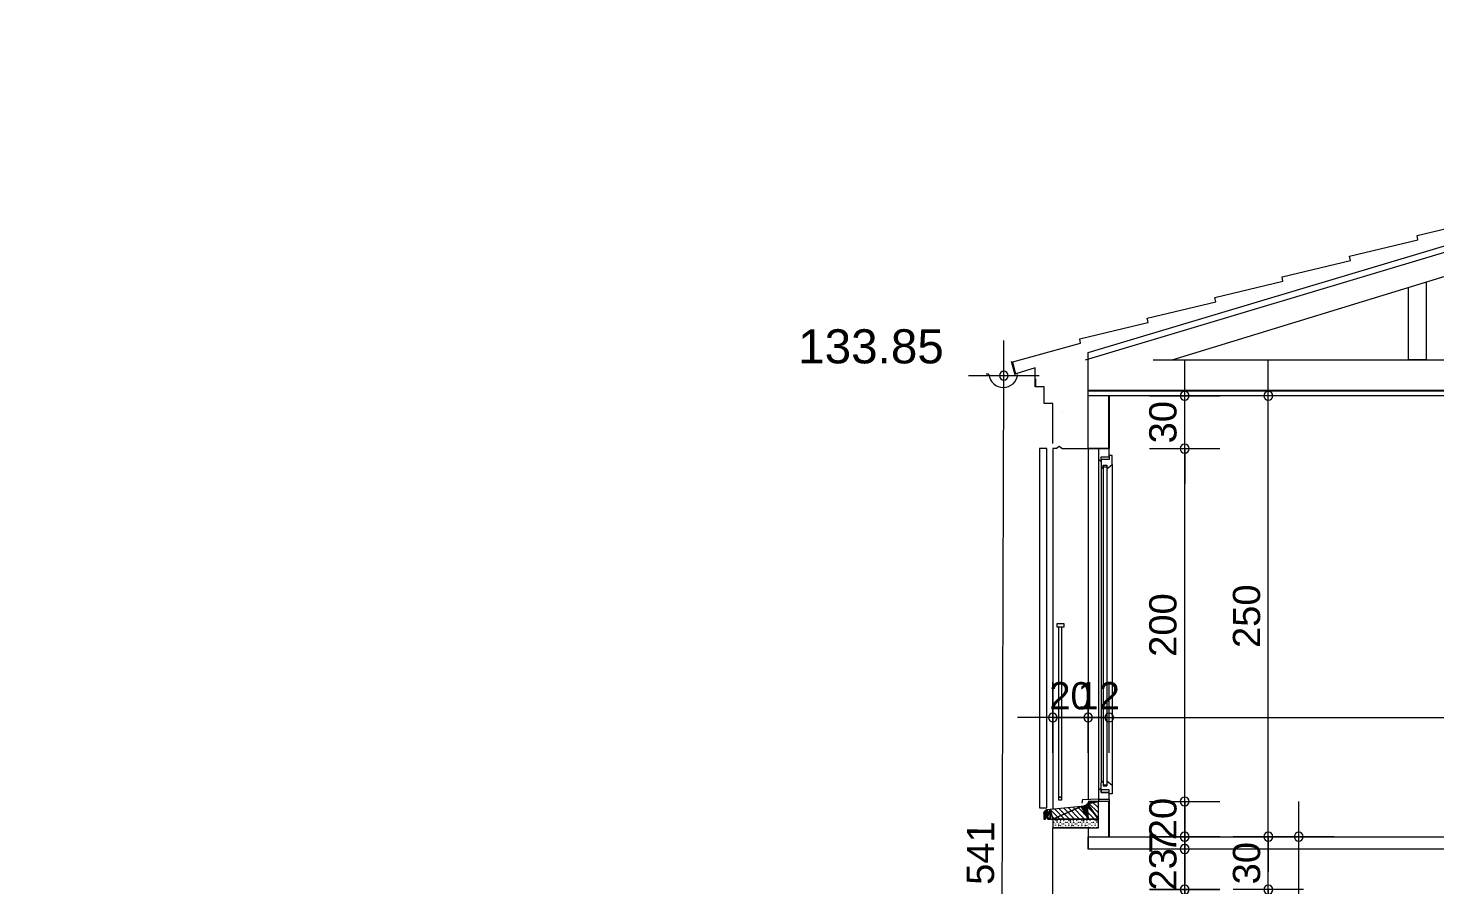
# Model space of a CAD drawing. Header units: metres. Extents: x 1.8 to 61.8, y -55.6 to -11.3.
# Drawn here: x 26.34 to 34.32, y -33.85 to -28.99 of the extents above; entities that cross this region are included whole.
import ezdxf
from ezdxf.enums import TextEntityAlignment as Align

# ---------------------------------------------------------------- set-up
doc = ezdxf.new("R2010")
doc.units = ezdxf.units.M
doc.header["$MEASUREMENT"] = 0
for name, color, linetype in [('Calque commun', 7, 'Continuous'), ('Cotations', 7, 'Continuous'), ('Textes', 7, 'Continuous')]:
    doc.layers.add(name, color=color, linetype=linetype)
doc.styles.add('Arial11', font='arial.ttf', dxfattribs={"height": 0.154626})
doc.styles.add('Arial15', font='arial.ttf', dxfattribs={"height": 0.193282})

# ---------------------------------------------------------------- blocks, each defined once
blk = doc.blocks.new('new117')
at = {"layer": 'Cotations', "color": 14, "linetype": 'Continuous', "lineweight": 9}
blk.add_arc((0, 0), 0.5, 0, 359.9994, dxfattribs=at)
blk = doc.blocks.new('new118')
at = {"layer": 'Cotations', "color": 14, "linetype": 'Continuous', "lineweight": 9}
blk.add_arc((0, 0), 0.5, 0, 359.9994, dxfattribs=at)
blk = doc.blocks.new('DimLine57541')
at = {"layer": 'Cotations', "color": 14, "linetype": 'Continuous', "lineweight": 9}
for p, q in [((32.8973, -33.5783), (32.8973, -33.3783)), ((33.0973, -33.5783), (32.6973, -33.5783)), ((32.8973, -33.6483), (32.8973, -33.5783)), ((33.0973, -33.6483), (32.6973, -33.6483)), ((32.8973, -33.6483), (32.8973, -33.8483))]:
    blk.add_line(p, q, dxfattribs=at)
at = {"layer": 'Cotations', "color": 14, "linetype": 'Continuous', "lineweight": 9, "xscale": 0.05000000074505806, "yscale": 0.05000000074505806, "zscale": 0.05000000074505806}
for name, p, rotation in [('new118', (32.8973, -33.5783), -90.00000000000001), ('new117', (32.8973, -33.6483), 90)]:
    blk.add_blockref(name, p, dxfattribs=dict(at, rotation=rotation))
at = {"layer": 'Cotations', "color": 7, "linetype": 'Continuous', "lineweight": 9, "style": 'Arial11'}
blk.add_text('7', height=0.1546, rotation=90, dxfattribs=at).set_placement((32.8973, -33.6133), align=Align.BOTTOM_CENTER)
blk = doc.blocks.new('new119')
at = {"layer": 'Cotations', "color": 14, "linetype": 'Continuous', "lineweight": 9}
blk.add_arc((0, 0), 0.5, 0, 359.9994, dxfattribs=at)
blk = doc.blocks.new('new120')
at = {"layer": 'Cotations', "color": 14, "linetype": 'Continuous', "lineweight": 9}
blk.add_arc((0, 0), 0.5, 0, 359.9994, dxfattribs=at)
blk = doc.blocks.new('DimLine57547')
at = {"layer": 'Cotations', "color": 14, "linetype": 'Continuous', "lineweight": 9}
for p, q in [((32.8973, -33.6483), (32.8973, -33.4483)), ((33.0973, -33.6483), (32.6973, -33.6483)), ((32.8973, -33.8783), (32.8973, -33.6483)), ((33.0973, -33.8783), (32.6973, -33.8783)), ((32.8973, -33.8783), (32.8973, -34.0783))]:
    blk.add_line(p, q, dxfattribs=at)
at = {"layer": 'Cotations', "color": 14, "linetype": 'Continuous', "lineweight": 9, "xscale": 0.05000000074505806, "yscale": 0.05000000074505806, "zscale": 0.05000000074505806}
for name, p, rotation in [('new120', (32.8973, -33.6483), -90.00000000000001), ('new119', (32.8973, -33.8783), 90)]:
    blk.add_blockref(name, p, dxfattribs=dict(at, rotation=rotation))
at = {"layer": 'Cotations', "color": 7, "linetype": 'Continuous', "lineweight": 9, "style": 'Arial11'}
blk.add_text('23', height=0.15463, rotation=90, dxfattribs=at).set_placement((32.8973, -33.7633), align=Align.BOTTOM_CENTER)
blk = doc.blocks.new('new123')
at = {"layer": 'Cotations', "color": 14, "linetype": 'Continuous', "lineweight": 9}
blk.add_arc((0, 0), 0.5, 0, 359.9994, dxfattribs=at)
blk = doc.blocks.new('new124')
at = {"layer": 'Cotations', "color": 14, "linetype": 'Continuous', "lineweight": 9}
blk.add_arc((0, 0), 0.5, 0, 359.9994, dxfattribs=at)
blk = doc.blocks.new('DimLine57559')
at = {"layer": 'Cotations', "color": 14, "linetype": 'Continuous', "lineweight": 9}
for p, q in [((33.3717, -31.0783), (33.3717, -30.8783)), ((33.5718, -31.0783), (33.1717, -31.0783)), ((33.3717, -33.5783), (33.3717, -31.0783)), ((33.5718, -33.5783), (33.1717, -33.5783)), ((33.3717, -33.5783), (33.3717, -33.7783))]:
    blk.add_line(p, q, dxfattribs=at)
at = {"layer": 'Cotations', "color": 14, "linetype": 'Continuous', "lineweight": 9, "xscale": 0.05000000074505806, "yscale": 0.05000000074505806, "zscale": 0.05000000074505806}
for name, p, rotation in [('new124', (33.3717, -31.0783), -90.00000000000001), ('new123', (33.3717, -33.5783), 90)]:
    blk.add_blockref(name, p, dxfattribs=dict(at, rotation=rotation))
at = {"layer": 'Cotations', "color": 7, "linetype": 'Continuous', "lineweight": 9, "style": 'Arial11'}
blk.add_text('250', height=0.15463, rotation=90, dxfattribs=at).set_placement((33.3717, -32.3283), align=Align.BOTTOM_CENTER)
blk = doc.blocks.new('new125')
at = {"layer": 'Cotations', "color": 14, "linetype": 'Continuous', "lineweight": 9}
blk.add_arc((0, 0), 0.5, 0, 359.9994, dxfattribs=at)
blk = doc.blocks.new('new126')
at = {"layer": 'Cotations', "color": 14, "linetype": 'Continuous', "lineweight": 9}
blk.add_arc((0, 0), 0.5, 0, 359.9994, dxfattribs=at)
blk = doc.blocks.new('DimLine57565')
at = {"layer": 'Cotations', "color": 14, "linetype": 'Continuous', "lineweight": 9}
for p, q in [((33.3717, -33.5783), (33.3717, -33.3783)), ((33.5718, -33.5783), (33.1717, -33.5783)), ((33.3717, -33.8783), (33.3717, -33.5783)), ((33.5718, -33.8783), (33.1717, -33.8783)), ((33.3717, -33.8783), (33.3717, -34.0783))]:
    blk.add_line(p, q, dxfattribs=at)
at = {"layer": 'Cotations', "color": 14, "linetype": 'Continuous', "lineweight": 9, "xscale": 0.05000000074505806, "yscale": 0.05000000074505806, "zscale": 0.05000000074505806}
for name, p, rotation in [('new126', (33.3717, -33.5783), -90.00000000000001), ('new125', (33.3717, -33.8783), 90)]:
    blk.add_blockref(name, p, dxfattribs=dict(at, rotation=rotation))
at = {"layer": 'Cotations', "color": 7, "linetype": 'Continuous', "lineweight": 9, "style": 'Arial11'}
blk.add_text('30', height=0.15463, rotation=90, dxfattribs=at).set_placement((33.3717, -33.7283), align=Align.BOTTOM_CENTER)
blk = doc.blocks.new('new127')
at = {"layer": 'Cotations', "color": 14, "linetype": 'Continuous', "lineweight": 9}
blk.add_arc((0, 0), 0.5, 0, 359.9994, dxfattribs=at)
blk = doc.blocks.new('new128')
at = {"layer": 'Cotations', "color": 14, "linetype": 'Continuous', "lineweight": 9}
blk.add_arc((0, 0), 0.5, 0, 359.9994, dxfattribs=at)
blk = doc.blocks.new('DimLine57571')
at = {"layer": 'Cotations', "color": 14, "linetype": 'Continuous', "lineweight": 9}
for p, q in [((33.3717, -33.8783), (33.3717, -33.6783)), ((33.5718, -33.8783), (33.1717, -33.8783)), ((33.3717, -36.3783), (33.3717, -33.8783)), ((33.5718, -36.3783), (33.1717, -36.3783)), ((33.3717, -36.3783), (33.3717, -36.5783))]:
    blk.add_line(p, q, dxfattribs=at)
at = {"layer": 'Cotations', "color": 14, "linetype": 'Continuous', "lineweight": 9, "xscale": 0.05000000074505806, "yscale": 0.05000000074505806, "zscale": 0.05000000074505806}
for name, p, rotation in [('new128', (33.3717, -33.8783), -90.00000000000001), ('new127', (33.3717, -36.3783), 90)]:
    blk.add_blockref(name, p, dxfattribs=dict(at, rotation=rotation))
at = {"layer": 'Cotations', "color": 7, "linetype": 'Continuous', "lineweight": 9, "style": 'Arial11'}
blk.add_text('250', height=0.15463, rotation=90, dxfattribs=at).set_placement((33.3717, -35.1283), align=Align.BOTTOM_CENTER)
blk = doc.blocks.new('new135')
at = {"layer": 'Cotations', "color": 14, "linetype": 'Continuous', "lineweight": 9}
blk.add_arc((0, 0), 0.5, 0, 359.9994, dxfattribs=at)
blk = doc.blocks.new('new136')
at = {"layer": 'Cotations', "color": 14, "linetype": 'Continuous', "lineweight": 9}
blk.add_arc((0, 0), 0.5, 0, 359.9994, dxfattribs=at)
blk = doc.blocks.new('DimLine57665')
at = {"layer": 'Cotations', "color": 14, "linetype": 'Continuous', "lineweight": 9}
for p, q in [((32.8973, -33.3783), (32.8973, -33.1783)), ((32.6973, -33.3783), (33.0973, -33.3783)), ((32.8973, -33.5783), (32.8973, -33.3783)), ((32.6973, -33.5783), (33.0973, -33.5783)), ((32.8973, -33.5783), (32.8973, -33.7783))]:
    blk.add_line(p, q, dxfattribs=at)
at = {"layer": 'Cotations', "color": 14, "linetype": 'Continuous', "lineweight": 9, "xscale": 0.05000000074505806, "yscale": 0.05000000074505806, "zscale": 0.05000000074505806}
for name, p, rotation in [('new136', (32.8973, -33.3783), -90.00000000000001), ('new135', (32.8973, -33.5783), 90)]:
    blk.add_blockref(name, p, dxfattribs=dict(at, rotation=rotation))
at = {"layer": 'Cotations', "color": 7, "linetype": 'Continuous', "lineweight": 9, "style": 'Arial11'}
blk.add_text('20', height=0.15463, rotation=90, dxfattribs=at).set_placement((32.8973, -33.4783), align=Align.BOTTOM_CENTER)
blk = doc.blocks.new('new137')
at = {"layer": 'Cotations', "color": 14, "linetype": 'Continuous', "lineweight": 9}
blk.add_arc((0, 0), 0.5, 0, 359.9994, dxfattribs=at)
blk = doc.blocks.new('new138')
at = {"layer": 'Cotations', "color": 14, "linetype": 'Continuous', "lineweight": 9}
blk.add_arc((0, 0), 0.5, 0, 359.9994, dxfattribs=at)
blk = doc.blocks.new('DimLine57671')
at = {"layer": 'Cotations', "color": 14, "linetype": 'Continuous', "lineweight": 9}
for p, q in [((32.8973, -31.3783), (32.8973, -31.1783)), ((32.6973, -31.3783), (33.0973, -31.3783)), ((32.8973, -33.3783), (32.8973, -31.3783)), ((32.6973, -33.3783), (33.0973, -33.3783)), ((32.8973, -33.3783), (32.8973, -33.5783))]:
    blk.add_line(p, q, dxfattribs=at)
at = {"layer": 'Cotations', "color": 14, "linetype": 'Continuous', "lineweight": 9, "xscale": 0.05000000074505806, "yscale": 0.05000000074505806, "zscale": 0.05000000074505806}
for name, p, rotation in [('new138', (32.8973, -31.3783), -90.00000000000001), ('new137', (32.8973, -33.3783), 90)]:
    blk.add_blockref(name, p, dxfattribs=dict(at, rotation=rotation))
at = {"layer": 'Cotations', "color": 7, "linetype": 'Continuous', "lineweight": 9, "style": 'Arial11'}
blk.add_text('200', height=0.15463, rotation=90, dxfattribs=at).set_placement((32.8973, -32.3783), align=Align.BOTTOM_CENTER)
blk = doc.blocks.new('new139')
at = {"layer": 'Cotations', "color": 14, "linetype": 'Continuous', "lineweight": 9}
blk.add_arc((0, 0), 0.5, 0, 359.9994, dxfattribs=at)
blk = doc.blocks.new('new140')
at = {"layer": 'Cotations', "color": 14, "linetype": 'Continuous', "lineweight": 9}
blk.add_arc((0, 0), 0.5, 0, 359.9994, dxfattribs=at)
blk = doc.blocks.new('DimLine57677')
at = {"layer": 'Cotations', "color": 14, "linetype": 'Continuous', "lineweight": 9}
for p, q in [((32.8973, -31.0783), (32.8973, -30.8783)), ((32.6973, -31.0783), (33.0973, -31.0783)), ((32.8973, -31.3783), (32.8973, -31.0783)), ((32.6973, -31.3783), (33.0973, -31.3783)), ((32.8973, -31.3783), (32.8973, -31.5783))]:
    blk.add_line(p, q, dxfattribs=at)
at = {"layer": 'Cotations', "color": 14, "linetype": 'Continuous', "lineweight": 9, "xscale": 0.05000000074505806, "yscale": 0.05000000074505806, "zscale": 0.05000000074505806}
for name, p, rotation in [('new140', (32.8973, -31.0783), -90.00000000000001), ('new139', (32.8973, -31.3783), 90)]:
    blk.add_blockref(name, p, dxfattribs=dict(at, rotation=rotation))
at = {"layer": 'Cotations', "color": 7, "linetype": 'Continuous', "lineweight": 9, "style": 'Arial11'}
blk.add_text('30', height=0.15463, rotation=90, dxfattribs=at).set_placement((32.8973, -31.2283), align=Align.BOTTOM_CENTER)
blk = doc.blocks.new('new141')
at = {"layer": 'Cotations', "color": 14, "linetype": 'Continuous', "lineweight": 9}
blk.add_arc((0, 0), 0.5, 0, 359.9994, dxfattribs=at)
blk = doc.blocks.new('new142')
at = {"layer": 'Cotations', "color": 14, "linetype": 'Continuous', "lineweight": 9}
blk.add_arc((0, 0), 0.5, 0, 359.9994, dxfattribs=at)
blk = doc.blocks.new('DimLine57688')
at = {"layer": 'Cotations', "color": 14, "linetype": 'Continuous', "lineweight": 9}
for p, q in [((32.8973, -33.8783), (32.8973, -33.6783)), ((32.6973, -33.8783), (33.0973, -33.8783)), ((32.8973, -34.1783), (32.8973, -33.8783)), ((32.6973, -34.1783), (33.0973, -34.1783)), ((32.8973, -34.1783), (32.8973, -34.3783))]:
    blk.add_line(p, q, dxfattribs=at)
at = {"layer": 'Cotations', "color": 14, "linetype": 'Continuous', "lineweight": 9, "xscale": 0.05000000074505806, "yscale": 0.05000000074505806, "zscale": 0.05000000074505806}
for name, p, rotation in [('new142', (32.8973, -33.8783), -90.00000000000001), ('new141', (32.8973, -34.1783), 90)]:
    blk.add_blockref(name, p, dxfattribs=dict(at, rotation=rotation))
at = {"layer": 'Cotations', "color": 7, "linetype": 'Continuous', "lineweight": 9, "style": 'Arial11'}
blk.add_text('30', height=0.15463, rotation=90, dxfattribs=at).set_placement((32.8973, -34.0283), align=Align.BOTTOM_CENTER)
blk = doc.blocks.new('new159')
at = {"layer": 'Cotations', "color": 14, "linetype": 'Continuous', "lineweight": 9}
blk.add_arc((0, 0), 0.5, 0, 359.9994, dxfattribs=at)
blk = doc.blocks.new('new160')
at = {"layer": 'Cotations', "color": 14, "linetype": 'Continuous', "lineweight": 9}
blk.add_arc((0, 0), 0.5, 0, 359.9994, dxfattribs=at)
blk = doc.blocks.new('DimLine57781')
at = {"layer": 'Cotations', "color": 14, "linetype": 'Continuous', "lineweight": 9}
for p, q in [((33.5442, -33.5783), (33.5442, -33.3783)), ((33.7442, -33.5783), (33.3442, -33.5783)), ((33.5442, -36.3783), (33.5442, -33.5783)), ((33.7442, -36.3783), (33.3442, -36.3783)), ((33.5442, -36.3783), (33.5442, -36.5783))]:
    blk.add_line(p, q, dxfattribs=at)
at = {"layer": 'Cotations', "color": 14, "linetype": 'Continuous', "lineweight": 9, "xscale": 0.05000000074505806, "yscale": 0.05000000074505806, "zscale": 0.05000000074505806}
for name, p, rotation in [('new160', (33.5442, -33.5783), -90.00000000000001), ('new159', (33.5442, -36.3783), 90)]:
    blk.add_blockref(name, p, dxfattribs=dict(at, rotation=rotation))
at = {"layer": 'Cotations', "color": 7, "linetype": 'Continuous', "lineweight": 9, "style": 'Arial11'}
blk.add_text('280', height=0.15463, rotation=90, dxfattribs=at).set_placement((33.5441, -34.9783), align=Align.BOTTOM_CENTER)
blk = doc.blocks.new('new167')
at = {"layer": 'Cotations', "color": 14, "linetype": 'Continuous', "lineweight": 9}
blk.add_arc((0, 0), 0.5, 0, 359.9994, dxfattribs=at)
blk = doc.blocks.new('new168')
at = {"layer": 'Cotations', "color": 14, "linetype": 'Continuous', "lineweight": 9}
blk.add_arc((0, 0), 0.5, 0, 359.9994, dxfattribs=at)
blk = doc.blocks.new('DimLine57805')
at = {"layer": 'Cotations', "color": 14, "linetype": 'Continuous', "lineweight": 9}
for p, q in [((32.3497, -33.1028), (32.3497, -32.7028)), ((32.4697, -33.1028), (32.4697, -32.7028)), ((32.3497, -32.9028), (32.1497, -32.9028)), ((32.3497, -32.9028), (32.4697, -32.9028)), ((32.4697, -32.9028), (32.6698, -32.9028))]:
    blk.add_line(p, q, dxfattribs=at)
at = {"layer": 'Cotations', "color": 14, "linetype": 'Continuous', "lineweight": 9, "xscale": 0.05000000074505806, "yscale": 0.05000000074505806, "zscale": 0.05000000074505806}
blk.add_blockref('new167', (32.3498, -32.9028), dxfattribs=at)
at = {"layer": 'Cotations', "color": 14, "linetype": 'Continuous', "lineweight": 9, "xscale": 0.05000000074505806, "yscale": 0.05000000074505806, "zscale": 0.05000000074505806, "rotation": 180}
blk.add_blockref('new168', (32.4697, -32.9028), dxfattribs=at)
at = {"layer": 'Cotations', "color": 7, "linetype": 'Continuous', "lineweight": 9, "style": 'Arial11'}
blk.add_text('12', height=0.15463, dxfattribs=at).set_placement((32.4097, -32.9028), align=Align.BOTTOM_CENTER)
blk = doc.blocks.new('new169')
at = {"layer": 'Cotations', "color": 14, "linetype": 'Continuous', "lineweight": 9}
blk.add_arc((0, 0), 0.5, 0, 359.9994, dxfattribs=at)
blk = doc.blocks.new('new170')
at = {"layer": 'Cotations', "color": 14, "linetype": 'Continuous', "lineweight": 9}
blk.add_arc((0, 0), 0.5, 0, 359.9994, dxfattribs=at)
blk = doc.blocks.new('DimLine57811')
at = {"layer": 'Cotations', "color": 14, "linetype": 'Continuous', "lineweight": 9}
for p, q in [((32.1497, -33.1028), (32.1497, -32.7028)), ((32.3497, -33.1028), (32.3497, -32.7028)), ((32.1497, -32.9028), (31.9497, -32.9028)), ((32.1497, -32.9028), (32.3497, -32.9028)), ((32.3497, -32.9028), (32.5497, -32.9028))]:
    blk.add_line(p, q, dxfattribs=at)
at = {"layer": 'Cotations', "color": 14, "linetype": 'Continuous', "lineweight": 9, "xscale": 0.05000000074505806, "yscale": 0.05000000074505806, "zscale": 0.05000000074505806}
blk.add_blockref('new169', (32.1498, -32.9028), dxfattribs=at)
at = {"layer": 'Cotations', "color": 14, "linetype": 'Continuous', "lineweight": 9, "xscale": 0.05000000074505806, "yscale": 0.05000000074505806, "zscale": 0.05000000074505806, "rotation": 180}
blk.add_blockref('new170', (32.3498, -32.9028), dxfattribs=at)
at = {"layer": 'Cotations', "color": 7, "linetype": 'Continuous', "lineweight": 9, "style": 'Arial11'}
blk.add_text('20', height=0.15463, dxfattribs=at).set_placement((32.2497, -32.9028), align=Align.BOTTOM_CENTER)
blk = doc.blocks.new('new171')
at = {"layer": 'Cotations', "color": 14, "linetype": 'Continuous', "lineweight": 9}
blk.add_arc((0, 0), 0.5, 0, 359.9994, dxfattribs=at)
blk = doc.blocks.new('DimLine57818')
at = {"layer": 'Cotations', "color": 14, "linetype": 'Continuous', "lineweight": 9}
for p, q in [((32.4697, -33.1028), (32.4697, -32.7028)), ((32.4697, -32.9028), (32.2697, -32.9028)), ((32.4697, -32.9028), (40.8314, -32.9028))]:
    blk.add_line(p, q, dxfattribs=at)
at = {"layer": 'Cotations', "color": 14, "linetype": 'Continuous', "lineweight": 9, "xscale": 0.05000000074505806, "yscale": 0.05000000074505806, "zscale": 0.05000000074505806}
blk.add_blockref('new171', (32.4697, -32.9028), dxfattribs=at)
blk = doc.blocks.new('new173')
at = {"layer": 'Cotations', "color": 14, "linetype": 'Continuous', "lineweight": 9}
blk.add_arc((0, 0), 0.5, 0, 359.9994, dxfattribs=at)
blk = doc.blocks.new('new174')
at = {"layer": 'Cotations', "color": 14, "linetype": 'Continuous', "lineweight": 9}
blk.add_arc((0, 0), 0.5, 0, 359.9994, dxfattribs=at)
blk = doc.blocks.new('DimLine57830')
at = {"layer": 'Cotations', "color": 14, "linetype": 'Continuous', "lineweight": 9}
for p, q in [((31.8719, -30.9645), (31.8725, -30.7645)), ((32.0719, -30.9645), (31.6719, -30.9645)), ((31.8545, -36.3783), (31.8719, -30.9645)), ((32.0545, -36.3783), (31.6545, -36.3783)), ((31.8545, -36.3783), (31.8538, -36.5783))]:
    blk.add_line(p, q, dxfattribs=at)
at = {"layer": 'Cotations', "color": 14, "linetype": 'Continuous', "lineweight": 9, "zscale": 0.05000000074505806}
for name, p, xscale, yscale, rotation in [('new174', (31.8719, -30.9645), 0.04999999923195605, 0.04999999923195605, -90.18450929440242), ('new173', (31.8545, -36.3783), 0.04999999921049399, 0.04999999921049399, 89.81549834283018)]:
    blk.add_blockref(name, p, dxfattribs=dict(at, xscale=xscale, yscale=yscale, rotation=rotation))
at = {"layer": 'Cotations', "color": 7, "linetype": 'Continuous', "lineweight": 9, "style": 'Arial11'}
blk.add_text('541', height=0.15463, rotation=89.81558, dxfattribs=at).set_placement((31.8631, -33.6714), align=Align.BOTTOM_CENTER)
blk = doc.blocks.new('hatch21')
at = {"layer": 'Calque commun', "color": 7, "linetype": 'Continuous', "lineweight": 9}
for p, q in [((32.1884, -33.4783), (32.1347, -33.4246)), ((32.2167, -33.4783), (32.1604, -33.422)), ((32.245, -33.4783), (32.1862, -33.4195)), ((32.2733, -33.4783), (32.2119, -33.4169)), ((32.3016, -33.4783), (32.2376, -33.4143)), ((32.3298, -33.4783), (32.2633, -33.4118)), ((32.3581, -33.4783), (32.289, -33.4092)), ((32.3864, -33.4783), (32.3151, -33.407)), ((32.4083, -33.4719), (32.3362, -33.3998)), ((32.4083, -33.4436), (32.3503, -33.3856)), ((32.4083, -33.4153), (32.3713, -33.3783)), ((32.4083, -33.387), (32.3996, -33.3783)), ((32.1036, -33.4783), (32.0983, -33.473)), ((32.1319, -33.4783), (32.0984, -33.4448)), ((32.1601, -33.4783), (32.1103, -33.4284))]:
    blk.add_line(p, q, dxfattribs=at)
at = {"layer": 'Calque commun', "color": 7, "linetype": 'Continuous', "lineweight": 18}
mesh = blk.add_polyface(dxfattribs=at)
corners = [(32.115, -33.4707), (32.1011, -33.4374), (32.0993, -33.4413), (32.3094, -33.4072), (32.1348, -33.4246), (32.1497, -33.4783), (32.4083, -33.3783), (32.3462, -33.3911), (32.4083, -33.4783), (32.3497, -33.4783), (32.3314, -33.4026), (32.3279, -33.4041), (32.1096, -33.4727), (32.1107, -33.4717), (32.0983, -33.4454), (32.1081, -33.4768), (32.1083, -33.4753), (32.0983, -33.4783), (32.1035, -33.4339), (32.1022, -33.4356), (32.1189, -33.4727), (32.1197, -33.4739), (32.1348, -33.4783), (32.1066, -33.4309), (32.105, -33.4323), (32.1203, -33.4753), (32.1204, -33.4768), (32.114, -33.4268), (32.1164, -33.4711), (32.116, -33.4262), (32.3507, -33.385), (32.3486, -33.3882), (32.1178, -33.4717), (32.1101, -33.4285), (32.1083, -33.4296), (32.1203, -33.4255), (32.1181, -33.4257), (32.354, -33.3783), (32.3525, -33.3817), (32.1088, -33.4739), (32.3409, -33.3964), (32.3379, -33.3987), (32.1135, -33.4707), (32.3243, -33.4053), (32.3207, -33.4062), (32.3347, -33.4008), (32.0987, -33.4433), (32.3437, -33.3939), (32.1121, -33.4711), (32.317, -33.4069), (32.3132, -33.4072), (32.1203, -33.4783), (32.1083, -33.4783), (32.1001, -33.4393), (32.112, -33.4275)]
mesh.append_faces([[corners[k] for k in face] for face in [(6, 7, 8), (5, 4, 22), (27, 28, 29), (3, 9, 50)]], dxfattribs={"vtx0": -1, "vtx1": -1, "color": 7})
mesh.append_faces([[corners[k] for k in face] for face in [(0, 1, 2), (0, 23, 18), (22, 4, 32), (27, 33, 28), (28, 35, 29)]], dxfattribs={"vtx0": -1, "vtx1": -1, "vtx2": -1, "color": 7})
mesh.append_faces([[corners[k] for k in face] for face in [(9, 10, 11), (3, 5, 9), (0, 18, 19), (22, 25, 26), (6, 30, 31), (28, 33, 34), (0, 34, 23), (12, 14, 17), (0, 46, 14), (6, 31, 7), (22, 21, 25), (14, 13, 48), (47, 9, 8), (6, 38, 30), (9, 45, 10), (0, 2, 46), (0, 19, 1)]], dxfattribs={"vtx0": -1, "vtx2": -1, "color": 7})
mesh.append_faces([[corners[k] for k in face] for face in [(51, 22, 26), (52, 15, 17)]], dxfattribs={"vtx1": -1, "color": 7})
mesh.append_faces([[corners[k] for k in face] for face in [(3, 4, 5), (12, 13, 14), (15, 16, 17), (20, 21, 22), (39, 12, 17), (16, 39, 17), (28, 32, 35), (40, 41, 9), (42, 0, 14), (43, 44, 9), (11, 43, 9), (4, 35, 32), (41, 45, 9), (7, 47, 8), (0, 28, 34), (49, 50, 9), (47, 40, 9), (32, 20, 22), (44, 49, 9), (48, 42, 14)]], dxfattribs={"vtx1": -1, "vtx2": -1, "color": 7})
mesh.append_faces([[corners[k] for k in face] for face in [(23, 24, 18), (35, 36, 29), (6, 37, 38), (1, 53, 2), (27, 54, 33)]], dxfattribs={"vtx2": -1, "color": 7})
blk = doc.blocks.new('Block57870')
at = {"layer": 'Calque commun', "color": 7, "linetype": 'Continuous', "lineweight": 9}
for p, q in [((32.1533, -33.4971), (32.1542, -33.4954)), ((32.1542, -33.4987), (32.1533, -33.4971)), ((32.1542, -33.4954), (32.1561, -33.4954)), ((32.1561, -33.4987), (32.1542, -33.4987)), ((32.1561, -33.4954), (32.157, -33.4971)), ((32.157, -33.4971), (32.1561, -33.4987)), ((32.1645, -33.4789), (32.1639, -33.4783)), ((32.1639, -33.4877), (32.1645, -33.487)), ((32.1645, -33.4883), (32.1639, -33.4877)), ((32.1639, -33.5064), (32.1645, -33.5058)), ((32.1645, -33.507), (32.1639, -33.5064)), ((32.1651, -33.4783), (32.1645, -33.4789)), ((32.1645, -33.487), (32.1651, -33.4877)), ((32.1651, -33.4877), (32.1645, -33.4883)), ((32.1645, -33.5058), (32.1651, -33.5064)), ((32.1651, -33.5064), (32.1645, -33.507)), ((32.172, -33.4877), (32.1729, -33.486)), ((32.1729, -33.4893), (32.172, -33.4877)), ((32.1729, -33.486), (32.1748, -33.486)), ((32.1748, -33.4893), (32.1729, -33.4893)), ((32.1733, -33.4971), (32.1739, -33.4964)), ((32.1739, -33.4977), (32.1733, -33.4971)), ((32.1739, -33.4964), (32.1745, -33.4971)), ((32.1745, -33.4971), (32.1739, -33.4977)), ((32.1748, -33.486), (32.1758, -33.4877)), ((32.1758, -33.4877), (32.1748, -33.4893)), ((32.1833, -33.5058), (32.1826, -33.5064)), ((32.1826, -33.5064), (32.1833, -33.507)), ((32.1833, -33.5058), (32.1839, -33.5064)), ((32.1839, -33.5064), (32.1833, -33.507)), ((32.1908, -33.4971), (32.1917, -33.4954)), ((32.1917, -33.4987), (32.1908, -33.4971)), ((32.1917, -33.4954), (32.1936, -33.4954)), ((32.1936, -33.4987), (32.1917, -33.4987)), ((32.192, -33.4877), (32.1926, -33.487)), ((32.1926, -33.4883), (32.192, -33.4877)), ((32.1926, -33.487), (32.1933, -33.4877)), ((32.1933, -33.4877), (32.1926, -33.4883)), ((32.1936, -33.4954), (32.1945, -33.4971)), ((32.1945, -33.4971), (32.1936, -33.4987)), ((32.2014, -33.5064), (32.202, -33.5058)), ((32.202, -33.507), (32.2014, -33.5064)), ((32.202, -33.5058), (32.2026, -33.5064)), ((32.2026, -33.5064), (32.202, -33.507)), ((32.2108, -33.4877), (32.2114, -33.487)), ((32.2114, -33.4883), (32.2108, -33.4877)), ((32.2108, -33.5064), (32.2114, -33.5058)), ((32.2114, -33.507), (32.2108, -33.5064)), ((32.2114, -33.487), (32.212, -33.4877)), ((32.212, -33.4877), (32.2114, -33.4883)), ((32.2114, -33.5058), (32.212, -33.5064)), ((32.212, -33.5064), (32.2114, -33.507)), ((32.2198, -33.4799), (32.2189, -33.4783)), ((32.2217, -33.4799), (32.2198, -33.4799)), ((32.2201, -33.4971), (32.2208, -33.4964)), ((32.2208, -33.4977), (32.2201, -33.4971)), ((32.2208, -33.4964), (32.2214, -33.4971)), ((32.2214, -33.4971), (32.2208, -33.4977)), ((32.2226, -33.4783), (32.2217, -33.4799)), ((32.2283, -33.4971), (32.2292, -33.4954)), ((32.2292, -33.4987), (32.2283, -33.4971)), ((32.2292, -33.4954), (32.2311, -33.4954)), ((32.2311, -33.4987), (32.2292, -33.4987)), ((32.2311, -33.4954), (32.232, -33.4971)), ((32.232, -33.4971), (32.2311, -33.4987)), ((32.2395, -33.4789), (32.2389, -33.4783)), ((32.2389, -33.4877), (32.2395, -33.487)), ((32.2395, -33.4883), (32.2389, -33.4877)), ((32.2389, -33.5064), (32.2395, -33.5058)), ((32.2395, -33.507), (32.2389, -33.5064)), ((32.2401, -33.4783), (32.2395, -33.4789)), ((32.2395, -33.487), (32.2401, -33.4877)), ((32.2401, -33.4877), (32.2395, -33.4883)), ((32.2395, -33.5058), (32.2401, -33.5064)), ((32.2401, -33.5064), (32.2395, -33.507)), ((32.247, -33.4877), (32.2479, -33.486)), ((32.2479, -33.4893), (32.247, -33.4877)), ((32.2479, -33.486), (32.2498, -33.486)), ((32.2498, -33.4893), (32.2479, -33.4893)), ((32.2483, -33.4971), (32.2489, -33.4964)), ((32.2489, -33.4977), (32.2483, -33.4971)), ((32.2489, -33.4964), (32.2495, -33.4971)), ((32.2495, -33.4971), (32.2489, -33.4977)), ((32.2498, -33.486), (32.2508, -33.4877)), ((32.2508, -33.4877), (32.2498, -33.4893)), ((32.2583, -33.5058), (32.2576, -33.5064)), ((32.2576, -33.5064), (32.2583, -33.507)), ((32.2583, -33.5058), (32.2589, -33.5064)), ((32.2589, -33.5064), (32.2583, -33.507)), ((32.2658, -33.4971), (32.2667, -33.4954)), ((32.2667, -33.4987), (32.2658, -33.4971)), ((32.2667, -33.4954), (32.2686, -33.4954)), ((32.2686, -33.4987), (32.2667, -33.4987)), ((32.267, -33.4877), (32.2676, -33.487)), ((32.2676, -33.4883), (32.267, -33.4877)), ((32.2676, -33.487), (32.2683, -33.4877)), ((32.2683, -33.4877), (32.2676, -33.4883)), ((32.2686, -33.4954), (32.2695, -33.4971)), ((32.2695, -33.4971), (32.2686, -33.4987)), ((32.2764, -33.5064), (32.277, -33.5058)), ((32.277, -33.507), (32.2764, -33.5064)), ((32.277, -33.5058), (32.2776, -33.5064)), ((32.2776, -33.5064), (32.277, -33.507)), ((32.2858, -33.4877), (32.2864, -33.487)), ((32.2864, -33.4883), (32.2858, -33.4877)), ((32.2858, -33.5064), (32.2864, -33.5058)), ((32.2864, -33.507), (32.2858, -33.5064)), ((32.2864, -33.487), (32.287, -33.4877)), ((32.287, -33.4877), (32.2864, -33.4883)), ((32.2864, -33.5058), (32.287, -33.5064)), ((32.287, -33.5064), (32.2864, -33.507)), ((32.2948, -33.4799), (32.2939, -33.4783)), ((32.2967, -33.4799), (32.2948, -33.4799)), ((32.2951, -33.4971), (32.2958, -33.4964)), ((32.2958, -33.4977), (32.2951, -33.4971)), ((32.2958, -33.4964), (32.2964, -33.4971)), ((32.2964, -33.4971), (32.2958, -33.4977)), ((32.2976, -33.4783), (32.2967, -33.4799)), ((32.3033, -33.4971), (32.3042, -33.4954)), ((32.3042, -33.4987), (32.3033, -33.4971)), ((32.3042, -33.4954), (32.3061, -33.4954)), ((32.3061, -33.4987), (32.3042, -33.4987)), ((32.3061, -33.4954), (32.307, -33.4971)), ((32.307, -33.4971), (32.3061, -33.4987)), ((32.3145, -33.4789), (32.3139, -33.4783)), ((32.3139, -33.4877), (32.3145, -33.487)), ((32.3145, -33.4883), (32.3139, -33.4877)), ((32.3139, -33.5064), (32.3145, -33.5058)), ((32.3145, -33.507), (32.3139, -33.5064)), ((32.3151, -33.4783), (32.3145, -33.4789)), ((32.3145, -33.487), (32.3151, -33.4877)), ((32.3151, -33.4877), (32.3145, -33.4883)), ((32.3145, -33.5058), (32.3151, -33.5064)), ((32.3151, -33.5064), (32.3145, -33.507)), ((32.322, -33.4877), (32.3229, -33.486)), ((32.3229, -33.4893), (32.322, -33.4877)), ((32.3229, -33.486), (32.3248, -33.486)), ((32.3248, -33.4893), (32.3229, -33.4893)), ((32.3233, -33.4971), (32.3239, -33.4964)), ((32.3239, -33.4977), (32.3233, -33.4971)), ((32.3239, -33.4964), (32.3245, -33.4971)), ((32.3245, -33.4971), (32.3239, -33.4977)), ((32.3248, -33.486), (32.3258, -33.4877)), ((32.3258, -33.4877), (32.3248, -33.4893)), ((32.3333, -33.5058), (32.3326, -33.5064)), ((32.3326, -33.5064), (32.3333, -33.507)), ((32.3333, -33.5058), (32.3339, -33.5064)), ((32.3339, -33.5064), (32.3333, -33.507)), ((32.3408, -33.4971), (32.3417, -33.4954)), ((32.3417, -33.4987), (32.3408, -33.4971)), ((32.3417, -33.4954), (32.3436, -33.4954)), ((32.3436, -33.4987), (32.3417, -33.4987)), ((32.342, -33.4877), (32.3426, -33.487)), ((32.3426, -33.4883), (32.342, -33.4877)), ((32.3426, -33.487), (32.3433, -33.4877)), ((32.3433, -33.4877), (32.3426, -33.4883)), ((32.3436, -33.4954), (32.3445, -33.4971)), ((32.3445, -33.4971), (32.3436, -33.4987)), ((32.3514, -33.5064), (32.352, -33.5058)), ((32.352, -33.507), (32.3514, -33.5064)), ((32.352, -33.5058), (32.3526, -33.5064)), ((32.3526, -33.5064), (32.352, -33.507)), ((32.3608, -33.4877), (32.3614, -33.487)), ((32.3614, -33.4883), (32.3608, -33.4877)), ((32.3608, -33.5064), (32.3614, -33.5058)), ((32.3614, -33.507), (32.3608, -33.5064)), ((32.3614, -33.487), (32.362, -33.4877)), ((32.362, -33.4877), (32.3614, -33.4883)), ((32.3614, -33.5058), (32.362, -33.5064)), ((32.362, -33.5064), (32.3614, -33.507)), ((32.3698, -33.4799), (32.3689, -33.4783)), ((32.3717, -33.4799), (32.3698, -33.4799)), ((32.3701, -33.4971), (32.3708, -33.4964)), ((32.3708, -33.4977), (32.3701, -33.4971)), ((32.3708, -33.4964), (32.3714, -33.4971)), ((32.3714, -33.4971), (32.3708, -33.4977)), ((32.3726, -33.4783), (32.3717, -33.4799)), ((32.3783, -33.4971), (32.3792, -33.4954)), ((32.3792, -33.4987), (32.3783, -33.4971)), ((32.3792, -33.4954), (32.3811, -33.4954)), ((32.3811, -33.4987), (32.3792, -33.4987)), ((32.3811, -33.4954), (32.382, -33.4971)), ((32.382, -33.4971), (32.3811, -33.4987)), ((32.3895, -33.4789), (32.3889, -33.4783)), ((32.3889, -33.4877), (32.3895, -33.487)), ((32.3895, -33.4883), (32.3889, -33.4877)), ((32.3889, -33.5064), (32.3895, -33.5058)), ((32.3895, -33.507), (32.3889, -33.5064)), ((32.3901, -33.4783), (32.3895, -33.4789)), ((32.3895, -33.487), (32.3901, -33.4877)), ((32.3901, -33.4877), (32.3895, -33.4883)), ((32.3895, -33.5058), (32.3901, -33.5064)), ((32.3901, -33.5064), (32.3895, -33.507)), ((32.397, -33.4877), (32.3979, -33.486)), ((32.3979, -33.4893), (32.397, -33.4877)), ((32.3979, -33.486), (32.3998, -33.486)), ((32.3998, -33.4893), (32.3979, -33.4893)), ((32.3983, -33.4971), (32.3989, -33.4964)), ((32.3989, -33.4977), (32.3983, -33.4971)), ((32.3989, -33.4964), (32.3995, -33.4971)), ((32.3995, -33.4971), (32.3989, -33.4977)), ((32.3998, -33.486), (32.4008, -33.4877)), ((32.4008, -33.4877), (32.3998, -33.4893)), ((32.4083, -33.5058), (32.4076, -33.5064)), ((32.4076, -33.5064), (32.4083, -33.507)), ((32.1545, -33.5252), (32.1551, -33.5245)), ((32.1551, -33.5258), (32.1545, -33.5252)), ((32.1551, -33.5245), (32.1558, -33.5252)), ((32.1558, -33.5252), (32.1551, -33.5258)), ((32.1639, -33.5158), (32.1645, -33.5152)), ((32.1645, -33.5164), (32.1639, -33.5158)), ((32.1645, -33.5152), (32.1651, -33.5158)), ((32.1651, -33.5158), (32.1645, -33.5164)), ((32.1733, -33.5252), (32.1739, -33.5245)), ((32.1739, -33.5258), (32.1733, -33.5252)), ((32.1739, -33.5245), (32.1745, -33.5252)), ((32.1745, -33.5252), (32.1739, -33.5258)), ((32.1823, -33.5142), (32.1814, -33.5158)), ((32.1814, -33.5158), (32.1823, -33.5174)), ((32.1833, -33.5142), (32.1823, -33.5142)), ((32.1823, -33.5174), (32.1833, -33.5174)), ((32.1833, -33.5142), (32.1842, -33.5142)), ((32.1842, -33.5174), (32.1833, -33.5174)), ((32.1842, -33.5142), (32.1851, -33.5158)), ((32.1851, -33.5158), (32.1842, -33.5174)), ((32.192, -33.5158), (32.1926, -33.5152)), ((32.1926, -33.5164), (32.192, -33.5158)), ((32.1926, -33.5152), (32.1933, -33.5158)), ((32.1933, -33.5158), (32.1926, -33.5164)), ((32.2001, -33.5252), (32.2011, -33.5236)), ((32.2011, -33.5268), (32.2001, -33.5252)), ((32.2011, -33.5236), (32.2029, -33.5236)), ((32.2029, -33.5268), (32.2011, -33.5268)), ((32.2029, -33.5236), (32.2039, -33.5252)), ((32.2039, -33.5252), (32.2029, -33.5268)), ((32.2108, -33.5252), (32.2114, -33.5245)), ((32.2114, -33.5258), (32.2108, -33.5252)), ((32.2114, -33.5245), (32.212, -33.5252)), ((32.212, -33.5252), (32.2114, -33.5258)), ((32.2201, -33.5158), (32.2208, -33.5152)), ((32.2208, -33.5164), (32.2201, -33.5158)), ((32.2208, -33.5152), (32.2214, -33.5158)), ((32.2214, -33.5158), (32.2208, -33.5164)), ((32.2295, -33.5252), (32.2301, -33.5245)), ((32.2301, -33.5258), (32.2295, -33.5252)), ((32.2301, -33.5245), (32.2308, -33.5252)), ((32.2308, -33.5252), (32.2301, -33.5258)), ((32.2389, -33.5158), (32.2395, -33.5152)), ((32.2395, -33.5164), (32.2389, -33.5158)), ((32.2395, -33.5152), (32.2401, -33.5158)), ((32.2401, -33.5158), (32.2395, -33.5164)), ((32.2483, -33.5252), (32.2489, -33.5245)), ((32.2489, -33.5258), (32.2483, -33.5252)), ((32.2489, -33.5245), (32.2495, -33.5252)), ((32.2495, -33.5252), (32.2489, -33.5258)), ((32.2573, -33.5142), (32.2564, -33.5158)), ((32.2564, -33.5158), (32.2573, -33.5174)), ((32.2583, -33.5142), (32.2573, -33.5142)), ((32.2573, -33.5174), (32.2583, -33.5174)), ((32.2583, -33.5142), (32.2592, -33.5142)), ((32.2592, -33.5174), (32.2583, -33.5174)), ((32.2592, -33.5142), (32.2601, -33.5158)), ((32.2601, -33.5158), (32.2592, -33.5174)), ((32.267, -33.5158), (32.2676, -33.5152)), ((32.2676, -33.5164), (32.267, -33.5158)), ((32.2676, -33.5152), (32.2683, -33.5158)), ((32.2683, -33.5158), (32.2676, -33.5164)), ((32.2751, -33.5252), (32.2761, -33.5236)), ((32.2761, -33.5268), (32.2751, -33.5252)), ((32.2761, -33.5236), (32.2779, -33.5236)), ((32.2779, -33.5268), (32.2761, -33.5268)), ((32.2779, -33.5236), (32.2789, -33.5252)), ((32.2789, -33.5252), (32.2779, -33.5268)), ((32.2858, -33.5252), (32.2864, -33.5245)), ((32.2864, -33.5258), (32.2858, -33.5252)), ((32.2864, -33.5245), (32.287, -33.5252)), ((32.287, -33.5252), (32.2864, -33.5258)), ((32.2951, -33.5158), (32.2958, -33.5152)), ((32.2958, -33.5164), (32.2951, -33.5158)), ((32.2958, -33.5152), (32.2964, -33.5158)), ((32.2964, -33.5158), (32.2958, -33.5164)), ((32.3045, -33.5252), (32.3051, -33.5245)), ((32.3051, -33.5258), (32.3045, -33.5252)), ((32.3051, -33.5245), (32.3058, -33.5252)), ((32.3058, -33.5252), (32.3051, -33.5258)), ((32.3139, -33.5158), (32.3145, -33.5152)), ((32.3145, -33.5164), (32.3139, -33.5158)), ((32.3145, -33.5152), (32.3151, -33.5158)), ((32.3151, -33.5158), (32.3145, -33.5164)), ((32.3233, -33.5252), (32.3239, -33.5245)), ((32.3239, -33.5258), (32.3233, -33.5252)), ((32.3239, -33.5245), (32.3245, -33.5252)), ((32.3245, -33.5252), (32.3239, -33.5258)), ((32.3323, -33.5142), (32.3314, -33.5158)), ((32.3314, -33.5158), (32.3323, -33.5174)), ((32.3333, -33.5142), (32.3323, -33.5142)), ((32.3323, -33.5174), (32.3333, -33.5174)), ((32.3333, -33.5142), (32.3342, -33.5142)), ((32.3342, -33.5174), (32.3333, -33.5174)), ((32.3342, -33.5142), (32.3351, -33.5158)), ((32.3351, -33.5158), (32.3342, -33.5174)), ((32.342, -33.5158), (32.3426, -33.5152)), ((32.3426, -33.5164), (32.342, -33.5158)), ((32.3426, -33.5152), (32.3433, -33.5158)), ((32.3433, -33.5158), (32.3426, -33.5164)), ((32.3501, -33.5252), (32.3511, -33.5236)), ((32.3511, -33.5268), (32.3501, -33.5252)), ((32.3511, -33.5236), (32.3529, -33.5236)), ((32.3529, -33.5268), (32.3511, -33.5268)), ((32.3529, -33.5236), (32.3539, -33.5252)), ((32.3539, -33.5252), (32.3529, -33.5268)), ((32.3608, -33.5252), (32.3614, -33.5245)), ((32.3614, -33.5258), (32.3608, -33.5252)), ((32.3614, -33.5245), (32.362, -33.5252)), ((32.362, -33.5252), (32.3614, -33.5258)), ((32.3701, -33.5158), (32.3708, -33.5152)), ((32.3708, -33.5164), (32.3701, -33.5158)), ((32.3708, -33.5152), (32.3714, -33.5158)), ((32.3714, -33.5158), (32.3708, -33.5164)), ((32.3795, -33.5252), (32.3801, -33.5245)), ((32.3801, -33.5258), (32.3795, -33.5252)), ((32.3801, -33.5245), (32.3808, -33.5252)), ((32.3808, -33.5252), (32.3801, -33.5258)), ((32.3889, -33.5158), (32.3895, -33.5152)), ((32.3895, -33.5164), (32.3889, -33.5158)), ((32.3895, -33.5152), (32.3901, -33.5158)), ((32.3901, -33.5158), (32.3895, -33.5164)), ((32.3983, -33.5252), (32.3989, -33.5245)), ((32.3989, -33.5258), (32.3983, -33.5252)), ((32.3989, -33.5245), (32.3995, -33.5252)), ((32.3995, -33.5252), (32.3989, -33.5258)), ((32.4073, -33.5142), (32.4064, -33.5158)), ((32.4064, -33.5158), (32.4073, -33.5174)), ((32.4083, -33.5142), (32.4073, -33.5142)), ((32.4073, -33.5174), (32.4083, -33.5174))]:
    blk.add_line(p, q, dxfattribs=at)
blk = doc.blocks.new('pattern')
at = {"layer": 'Calque commun', "color": 0, "linetype": 'ByBlock', "lineweight": -2}
blk.add_blockref('Block57870', (0, 0), dxfattribs=at)
at = {"layer": 'Calque commun', "color": 7, "linetype": 'Continuous', "lineweight": 18}
mesh = blk.add_polyface(dxfattribs=at)
corners = [(32.4083, -33.4783), (32.1497, -33.4783), (32.1497, -33.5283), (32.4083, -33.5283)]
mesh.append_faces([[corners[k] for k in face] for face in [(0, 1, 2, 3)]], dxfattribs={"color": 7})
blk = doc.blocks.new('new217')
at = {"layer": 'Cotations', "color": 14, "linetype": 'Continuous', "lineweight": 9}
blk.add_arc((0, 0), 0.5, 0, 359.9994, dxfattribs=at)
blk = doc.blocks.new('new218')
at = {"layer": 'Cotations', "color": 14, "linetype": 'Continuous', "lineweight": 9}
blk.add_arc((0, 0), 0.5, 0, 359.9994, dxfattribs=at)
blk = doc.blocks.new('DimLine59895')
at = {"layer": 'Cotations', "color": 14, "linetype": 'Continuous', "lineweight": 9}
for p, q in [((33.3717, -31.0783), (33.3717, -30.8783)), ((33.5718, -31.0783), (33.1717, -31.0783)), ((33.3717, -33.5783), (33.3717, -31.0783)), ((33.5718, -33.5783), (33.1717, -33.5783)), ((33.3717, -33.5783), (33.3717, -33.7783))]:
    blk.add_line(p, q, dxfattribs=at)
at = {"layer": 'Cotations', "color": 14, "linetype": 'Continuous', "lineweight": 9, "xscale": 0.05000000074505806, "yscale": 0.05000000074505806, "zscale": 0.05000000074505806}
for name, p, rotation in [('new218', (33.3717, -31.0783), -90.00000000000001), ('new217', (33.3717, -33.5783), 90)]:
    blk.add_blockref(name, p, dxfattribs=dict(at, rotation=rotation))
at = {"layer": 'Cotations', "color": 7, "linetype": 'Continuous', "lineweight": 9, "style": 'Arial11'}
blk.add_text('250', height=0.15463, rotation=90, dxfattribs=at).set_placement((33.3717, -32.3283), align=Align.BOTTOM_CENTER)
blk = doc.blocks.new('new219')
at = {"layer": 'Cotations', "color": 14, "linetype": 'Continuous', "lineweight": 9}
blk.add_arc((0, 0), 0.5, 0, 359.9994, dxfattribs=at)
blk = doc.blocks.new('new220')
at = {"layer": 'Cotations', "color": 14, "linetype": 'Continuous', "lineweight": 9}
blk.add_arc((0, 0), 0.5, 0, 359.9994, dxfattribs=at)
blk = doc.blocks.new('DimLine59905')
at = {"layer": 'Cotations', "color": 14, "linetype": 'Continuous', "lineweight": 9}
for p, q in [((32.8973, -31.0783), (32.8973, -30.8783)), ((32.6973, -31.0783), (33.0973, -31.0783)), ((32.8973, -31.3783), (32.8973, -31.0783)), ((32.6973, -31.3783), (33.0973, -31.3783)), ((32.8973, -31.3783), (32.8973, -31.5783))]:
    blk.add_line(p, q, dxfattribs=at)
at = {"layer": 'Cotations', "color": 14, "linetype": 'Continuous', "lineweight": 9, "xscale": 0.05000000074505806, "yscale": 0.05000000074505806, "zscale": 0.05000000074505806}
for name, p, rotation in [('new220', (32.8973, -31.0783), -90.00000000000001), ('new219', (32.8973, -31.3783), 90)]:
    blk.add_blockref(name, p, dxfattribs=dict(at, rotation=rotation))
at = {"layer": 'Cotations', "color": 7, "linetype": 'Continuous', "lineweight": 9, "style": 'Arial11'}
blk.add_text('30', height=0.15463, rotation=90, dxfattribs=at).set_placement((32.8973, -31.2283), align=Align.BOTTOM_CENTER)

msp = doc.modelspace()

# ---------------------------------------------------------------- linework, layer by layer
at = {"layer": 'Calque commun', "color": 7, "linetype": 'Continuous', "lineweight": 18}
for p, q in [((32.3345, -30.8744), (36.6506, -29.5817)), ((32.3497, -30.8329), (36.6506, -29.5448)), ((32.3497, -31.0433), (32.3497, -30.8329)), ((31.9377, -30.968), (31.915, -30.8838)), ((31.7855, -30.9561), (31.7721, -30.9561)), ((31.7839, -30.966), (31.7821, -30.9645)), ((31.7873, -30.9576), (31.7855, -30.9561)), ((32.3497, -31.3783), (32.3497, -31.0433)), ((32.3497, -31.3783), (32.3497, -31.0433)), ((40.9514, -31.0483), (32.3497, -31.0483)), ((32.3497, -31.0783), (32.3497, -31.0483)), ((40.9514, -31.0483), (32.3497, -31.0483)), ((32.3497, -31.0783), (32.3497, -31.0483)), ((40.9514, -31.0783), (32.3497, -31.0783)), ((40.9514, -31.0783), (32.3497, -31.0783)), ((32.4697, -31.3783), (32.4697, -31.0783)), ((32.4697, -31.3783), (32.4697, -31.0783)), ((32.2052, -31.1683), (32.2052, -31.1683)), ((32.3497, -31.3783), (32.3497, -31.151)), ((32.3497, -31.3783), (32.3497, -31.151)), ((32.1497, -31.2738), (32.1497, -31.2738)), ((32.1712, -31.3783), (32.1497, -31.3783)), ((32.1862, -31.3667), (32.1712, -31.3783)), ((32.2012, -31.3783), (32.1862, -31.3667)), ((32.2012, -31.3783), (32.3497, -31.3783)), ((32.4697, -33.3683), (32.4083, -33.3683)), ((32.4697, -33.3683), (32.4697, -33.5783)), ((32.3497, -33.5283), (32.1497, -33.5283)), ((32.1497, -34.1783), (32.1497, -33.5283)), ((32.3497, -33.5283), (32.3497, -33.6483)), ((40.9514, -33.6483), (32.3497, -33.6483))]:
    msp.add_line(p, q, dxfattribs=at)
at = {"layer": 'Calque commun', "color": 7, "linetype": 'Continuous', "lineweight": 9}
for p, q in [((32.8258, -30.874), (36.6658, -29.6981)), ((34.1669, -30.874), (34.1669, -30.4633)), ((34.2669, -30.4327), (34.2669, -30.874)), ((32.719, -30.8741), (36.5407, -30.8741)), ((32.8258, -30.874), (36.5407, -30.874)), ((34.2669, -30.874), (34.1669, -30.874)), ((34.2669, -30.8741), (34.1669, -30.8741)), ((32.4697, -31.0783), (32.4697, -31.3783)), ((32.4697, -31.0783), (32.4697, -31.3783)), ((32.1497, -31.3783), (32.1497, -33.4231)), ((32.189, -31.3584), (32.189, -31.3584)), ((32.3463, -31.3783), (32.4697, -31.3783)), ((32.4697, -31.3783), (32.3497, -31.3783)), ((32.4697, -31.3783), (32.3497, -31.3783)), ((32.3497, -31.3783), (32.3497, -33.3654)), ((32.4083, -31.3783), (32.4083, -33.3783)), ((32.4083, -31.4248), (32.4083, -31.4398)), ((32.4233, -31.4398), (32.4233, -31.4248)), ((32.4233, -31.4248), (32.4697, -31.4248)), ((32.4697, -31.4248), (32.4697, -31.3783)), ((32.4863, -31.4178), (32.4697, -31.4178)), ((32.4697, -31.4178), (32.4697, -31.4398)), ((32.4863, -31.4678), (32.4863, -31.4178)), ((32.4083, -31.4398), (32.4233, -31.4498)), ((32.4233, -31.4498), (32.4233, -31.4398)), ((32.4697, -31.4398), (32.4233, -31.4398)), ((32.4233, -31.4398), (32.4233, -31.4805)), ((32.4233, -31.4805), (32.4355, -31.4921)), ((32.4233, -31.4805), (32.4233, -33.2725)), ((32.4355, -31.4805), (32.4355, -31.4725)), ((32.4355, -31.4725), (32.4555, -31.4725)), ((32.4355, -31.4725), (32.4355, -33.2906)), ((32.4355, -31.4921), (32.4355, -31.4805)), ((32.4355, -31.4805), (32.4555, -31.4805)), ((32.4555, -31.4921), (32.4863, -31.4678)), ((32.4555, -31.4725), (32.4555, -31.4921)), ((32.4555, -31.4725), (32.4555, -33.2906)), ((32.4863, -31.4678), (32.4863, -33.2853)), ((32.1842, -32.3881), (32.1992, -32.3881)), ((32.1842, -33.3548), (32.1842, -32.3881)), ((32.1992, -32.3881), (32.1992, -33.3548)), ((32.4233, -33.2725), (32.4355, -33.261)), ((32.4555, -33.2609), (32.4863, -33.2853)), ((32.4083, -33.3133), (32.4233, -33.3033)), ((32.4233, -33.3133), (32.4233, -33.2725)), ((32.4233, -33.3283), (32.4233, -33.3005)), ((32.4233, -33.3133), (32.4233, -33.3283)), ((32.4697, -33.3133), (32.4233, -33.3133)), ((32.4697, -33.3283), (32.4233, -33.3283)), ((32.4233, -33.3283), (32.4697, -33.3283)), ((32.4355, -33.2846), (32.4555, -33.2846)), ((32.4355, -33.2906), (32.4555, -33.2906)), ((32.4697, -33.3683), (32.4697, -33.3133)), ((32.4863, -33.3353), (32.4697, -33.3353)), ((32.4863, -33.2853), (32.4863, -33.3353)), ((32.1992, -33.3548), (32.1842, -33.3548)), ((32.3186, -33.3683), (32.3136, -33.3876)), ((32.3186, -33.3683), (32.4083, -33.3633)), ((32.3497, -33.3783), (32.3497, -33.3783)), ((32.4683, -33.3783), (32.3497, -33.3783)), ((32.4683, -33.3783), (32.3497, -33.3783)), ((32.3497, -33.3783), (32.354, -33.3783)), ((32.1348, -33.4783), (32.1497, -33.4783))]:
    msp.add_line(p, q, dxfattribs=at)
at = {"layer": 'Calque commun', "color": 5, "linetype": 'ByBlock', "lineweight": -2}
msp.add_line((32.3497, -31.0483), (40.9514, -31.0483), dxfattribs=at)
msp.add_line((32.3497, -31.0483), (40.9514, -31.0483), dxfattribs=at)
at = {"layer": 'Calque commun', "color": 3, "linetype": 'ByBlock', "lineweight": -2}
for p, q in [((32.4697, -31.3783), (32.4697, -31.0783)), ((32.4697, -31.3783), (32.4697, -31.0783)), ((32.4697, -33.5783), (32.4683, -33.3783))]:
    msp.add_line(p, q, dxfattribs=at)
at = {"layer": 'Calque commun', "color": 7, "linetype": 'Continuous', "lineweight": 18}
msp.add_arc((31.8687, -30.9497), 0.0817, 186.26149, 354.46364, dxfattribs=at)
at = {"layer": 'Cotations', "color": 20, "linetype": 'Continuous', "lineweight": 9}
msp.add_line((32.0527, -31.0233), (32.0527, -30.9828), dxfattribs=at)
at = {"layer": 'Cotations', "color": 6, "linetype": 'Continuous', "lineweight": 18}
msp.add_polyline3d([(32.1497, -31.3495, 0), (32.1498, -31.1222, 0), (32.0998, -31.1222, 0), (32.0998, -31.0279, 0), (32.0498, -31.0279, 0), (32.0498, -30.9195, 0), (31.9405, -30.9546, 0), (31.9225, -30.8863, 0), (32.3065, -30.7804, 0), (32.3019, -30.7555, 0), (32.6892, -30.6632, 0), (32.6912, -30.6627, 0), (32.6846, -30.6383, 0), (33.0739, -30.5456, 0), (33.068, -30.5209, 0), (33.4546, -30.4289, 0), (33.45, -30.4039, 0), (33.8373, -30.3117, 0), (33.8327, -30.2868, 0), (34.22, -30.1945, 0), (34.2154, -30.1696, 0), (34.6027, -30.0774, 0)], dxfattribs=at)

# ---------------------------------------------------------------- block references
at = {"layer": 'Calque commun', "color": 0, "linetype": 'ByBlock', "lineweight": -2}
for name in ['hatch21', 'pattern']:
    msp.add_blockref(name, (0, 0), dxfattribs=at)
at = {"layer": 'Cotations', "color": 14, "linetype": 'Continuous', "lineweight": 9}
for name in ['DimLine57830', 'DimLine57677', 'DimLine59905', 'DimLine57559', 'DimLine59895', 'DimLine57671', 'DimLine57811', 'DimLine57805', 'DimLine57818', 'DimLine57665', 'DimLine57541', 'DimLine57565', 'DimLine57781', 'DimLine57547', 'DimLine57688', 'DimLine57571']:
    msp.add_blockref(name, (0, 0), dxfattribs=at)

# ---------------------------------------------------------------- texts
at = {"layer": 'Textes', "color": 5, "linetype": 'ByBlock', "lineweight": -2, "style": 'Arial15'}
msp.add_text('133.85', height=0.19328, dxfattribs=at).set_placement((30.7055, -30.9528), align=Align.BOTTOM_LEFT)

# ---------------------------------------------------------------- meshes
at = {"layer": 'Calque commun', "color": 7, "linetype": 'Continuous', "lineweight": 9}
mesh = msp.add_polyface(dxfattribs=at)
corners = [(61.7636, -11.3086), (1.7636, -11.3086), (1.7636, -53.3086), (61.7636, -53.3086)]
mesh.append_faces([[corners[k] for k in face] for face in [(0, 1, 2, 3)]], dxfattribs={"color": 7})
mesh = msp.add_polyface(dxfattribs=at)
corners = [(32.1148, -31.3783), (32.0748, -31.3783), (32.0748, -33.4155), (32.1148, -33.4155)]
mesh.append_faces([[corners[k] for k in face] for face in [(0, 1, 2, 3)]], dxfattribs={"color": 7})
at = {"layer": 'Calque commun', "color": 7, "linetype": 'Continuous', "lineweight": 18}
mesh = msp.add_polyface(dxfattribs=at)
corners = [(32.2143, -32.3718), (32.1714, -32.3718), (32.1714, -32.3881), (32.2143, -32.3881)]
mesh.append_faces([[corners[k] for k in face] for face in [(0, 1, 2, 3)]], dxfattribs={"color": 7})
mesh = msp.add_polyface(dxfattribs=at)
corners = [(32.1992, -33.3718), (32.1842, -33.3718), (32.1842, -33.3548), (32.1992, -33.3548)]
mesh.append_faces([[corners[k] for k in face] for face in [(0, 1, 2, 3)]], dxfattribs={"color": 7})
mesh = msp.add_polyface(dxfattribs=at)
corners = [(32.3497, -33.6483), (32.3497, -33.5783), (40.9514, -33.5783), (40.9514, -33.6483)]
mesh.append_faces([[corners[k] for k in face] for face in [(0, 1, 2, 3)]], dxfattribs={"color": 7})

doc.saveas('drawing.dxf')
